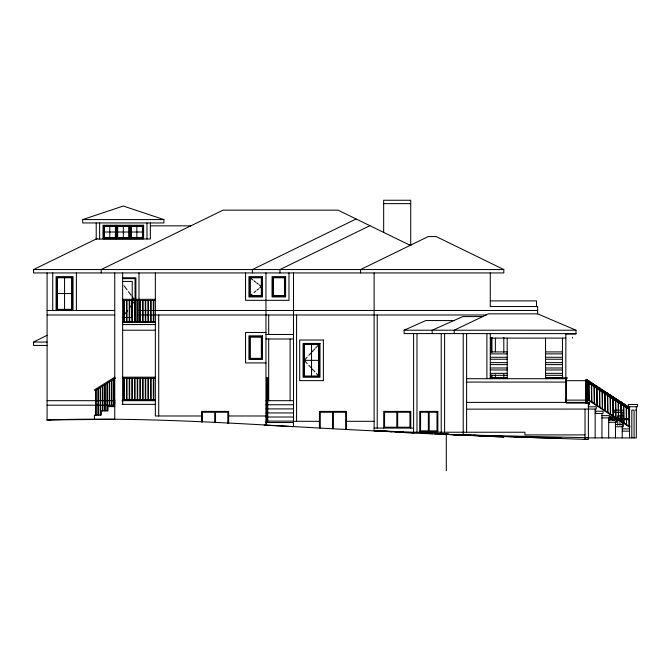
<?xml version="1.0" encoding="UTF-8"?>
<svg xmlns="http://www.w3.org/2000/svg" width="671" height="671" viewBox="0 0 671 671"><rect width="100%" height="100%" fill="white"/><g stroke="black" fill="none" stroke-linecap="round" stroke-linejoin="round"><path stroke-width="1.01" d="M587.41 381.388L587.024 381.984L629.733 409.872M124.697 314.263L127.599 310.388M129.369 308.031L131.164 305.632M132.229 304.215L135.047 300.449L135.047 322.281M307.201 363.556L304.206 360.335L307.201 357.115M308.836 355.353L310.992 353.021M312.174 351.755L314.774 348.954M315.647 348.014L318.868 344.55L304.206 344.55L304.206 376.121L318.868 376.121L318.868 344.55M250.073 295.81L261.355 295.81L261.355 277.769L250.073 277.769L250.073 295.81L252.028 294.208M254.007 292.59L255.877 291.055M256.993 290.14L258.57 288.849M259.585 288.018L261.355 286.567L259.358 285.016M612.925 420.356L615.458 418.561M613.52 420.214L616.095 418.519L629.557 418.519M115.043 378.327L95.047 390.832L94.452 389.868L114.716 377.203L115.135 378.327M47.079 345.431L33.55 345.431L33.55 342.051L47.079 335.282M360.595 272.938L360.595 269.557L428.257 236.553L436.15 236.553L503.812 269.557L503.812 272.938L33.55 272.938L33.55 269.557L97.052 238.582M356.125 218.981L252.422 269.557L252.422 272.938M369.897 225.691L279.958 269.557L279.958 272.938M565.838 378.536L565.838 333.588L575.986 333.613L404.127 333.588L404.127 330.207L425.775 320.562L453.856 320.562M82.692 219.568L123.288 206.039L163.892 219.568L163.892 222.957L82.692 222.957L82.692 219.568L163.892 219.568M47.079 272.938L47.079 419.979L50.828 419.895M47.079 419.937L114.749 419.3L114.749 272.938M561.166 437.861L543.359 437.937L446.299 434.414L448.119 434.414M383.661 203.632L410.719 203.632M150.27 225.833L190.866 225.833M104.139 232.015L115.412 232.015M117.668 232.015L128.949 232.015M131.206 232.015L142.478 232.015M96.054 239.069L150.354 238.985L150.354 222.957M409.084 244.806L411.34 244.806M33.55 269.557L503.812 269.557M122.86 277.769L135.894 277.769L135.894 322.281M122.785 278.616L135.047 278.616L135.047 299.409M122.491 281.434L132.229 281.434L132.229 317.517L122.256 317.517M57.236 293.554L71.889 293.554M122.642 299.333L155.345 299.333M122.642 300.465L155.345 300.465M490.283 300.885L536.515 300.885L536.515 306.53M47.079 310.472L114.749 310.472M138.989 310.472L537.647 310.472M565.67 333.94L575.986 333.94L575.986 330.207L537.647 313.852L488.438 313.852L454.192 330.207L454.192 333.588M47.079 314.984L114.749 314.984M138.989 314.984L486.072 314.984M482.726 316.578L462.805 316.578L432.199 330.207L432.199 333.588M122.642 321.887L155.345 321.887M122.642 322.315L155.345 322.315M122.642 324.571L155.345 324.571M122.642 330.207L155.345 330.207M404.127 330.207L575.986 330.207M265.959 332.472L245.561 332.472L245.561 362.919L265.959 362.919M265.959 334.477L293.495 334.477M490.283 338.1L565.838 338.1M265.959 338.989L293.495 338.989M33.55 342.051L47.079 342.051M490.283 351.914L507.201 351.914M545.54 351.914L562.457 351.914M490.283 353.894L507.201 353.894M545.54 353.894L562.457 353.894M490.283 357.274L507.201 357.274M545.54 357.274L562.457 357.274M490.283 359.245L507.201 359.245M545.54 359.245L562.457 359.245M304.206 360.335L318.868 360.335M490.283 362.634L507.201 362.634M545.54 362.634L562.457 362.634M490.283 364.605L507.201 364.605M545.54 364.605L562.457 364.605M490.283 367.985L507.201 367.985M545.54 367.985L562.457 367.985M490.283 369.964L507.201 369.964M545.54 369.964L562.457 369.964M490.283 373.344L507.201 373.344M545.54 373.344L562.457 373.344M490.283 375.315L507.201 375.315M545.54 375.315L562.457 375.315M122.642 377.194L155.345 377.194M490.283 377.639L507.201 377.647M545.54 377.639L562.457 377.647M565.838 377.647L566.97 377.647L566.97 378.704L466.597 378.704M490.283 377.857L507.201 377.857M545.54 377.857L566.97 377.798M122.642 378.327L155.345 378.327M266.764 378.813L267.754 378.813M585.858 379.543L587.41 379.543L587.41 403.086M585.858 379.971L587.41 379.971M267.05 380.08L267.469 380.08M565.838 380.675L587.41 380.675L629.557 408.194M267.05 381.304L267.469 381.304M267.05 381.522L267.469 381.522M267.05 381.791L267.469 381.791M466.597 382.084L565.838 382.084M267.05 382.671L267.469 382.671M267.05 382.889L267.469 382.889M267.05 383.107L267.469 383.107M267.05 383.326L267.469 383.326M267.05 384.038L267.469 384.038M267.05 384.257L267.469 384.265M267.05 385.406L267.469 385.406M267.05 385.624L267.469 385.632M267.05 386.773L267.469 386.773M267.05 386.991L267.469 386.991M267.05 388.132L267.469 388.132M267.05 388.358L267.469 388.358M267.05 389.499L267.469 389.499M267.05 389.717L267.469 389.717M267.05 390.841L267.469 390.841M267.05 391.059L267.469 391.059M267.05 392.2L267.469 392.2M267.05 392.418L267.469 392.418M267.05 393.533L267.469 393.533M267.05 393.751L267.469 393.751M267.05 394.9L267.469 394.9M267.05 395.118L267.469 395.118M267.05 396.284L267.469 396.284M267.05 396.502L267.469 396.502M266.764 397.869L267.754 397.794M266.764 398.431L267.754 398.431M266.764 398.574L267.754 398.574M266.764 398.918L267.754 398.918M267.05 399.136L267.469 399.136M114.716 399.757L114.749 404.353M122.642 399.748L155.345 399.748M565.838 400.126L585.858 400.126M122.642 400.176L155.345 400.176M267.05 400.361L267.469 400.361M47.079 400.688L114.749 400.688M122.03 400.688L155.345 400.688M265.959 400.688L293.495 400.688M267.05 401.728L267.469 401.728M267.05 401.946L267.469 401.946M466.597 402.382L589.524 402.382L589.524 404.638L588.392 404.638M267.05 403.095L267.469 403.095M589.524 403.086L566.265 403.086L566.265 378.704M267.05 403.313L267.469 403.313M122.03 404.353L155.345 404.353M267.05 404.462L267.469 404.462M267.05 404.68L267.469 404.68M265.959 404.756L293.495 404.756M47.079 405.2L114.749 405.2M267.05 405.829L267.469 405.829M267.05 406.047L267.469 406.047M114.749 406.609L107.981 406.609L107.981 410.837L101.212 410.837L101.212 415.072L94.452 415.072L94.452 419.3M588.392 406.802L596.284 406.802L596.284 409.058L466.597 409.151M267.05 407.188L267.469 407.188M267.05 407.414L267.469 407.414M267.05 408.555L267.469 408.555M267.05 408.773L267.469 408.773M265.959 408.899L293.495 408.899M267.05 409.897L267.469 409.897M267.05 410.115L267.469 410.115M635.479 410.115L636.326 410.115M267.05 411.256L267.469 411.256M595.16 411.214L603.053 411.214L603.053 413.47L595.16 413.47M267.05 411.474L267.469 411.474M267.05 412.59L267.469 412.59M267.05 412.808L267.469 412.808M265.959 412.933L293.495 412.933M267.05 413.957L267.469 413.957M267.05 414.175L267.469 414.175M267.05 415.341L267.469 415.341M601.929 415.634L609.822 415.634L609.822 417.89M621.38 415.752L622.227 415.752M201.585 415.986L155.345 415.986L155.345 272.938M228.652 415.986L265.959 415.986M609.209 416.783L615.458 416.783M265.959 417.018L293.495 417.018M601.929 417.89L615.458 417.907M629.557 419.652L616.095 419.652L616.607 419.316L616.095 418.519M47.079 419.979C162.122 416.146 276.955 426.873 391.83 431.646M608.689 420.054L616.59 420.054L616.59 422.311L608.689 422.311M265.959 421.103L293.495 421.103M293.495 421.313L319.43 421.313M346.496 421.313L374.124 421.313M265.959 422.529L293.495 422.529M621.38 422.504L622.227 422.504M615.458 424.475L623.351 424.475L623.351 426.722L615.458 426.722M264.173 425.154L293.495 426.647L293.495 272.938M374.124 428.081L413.596 428.081M622.227 428.886L629.557 428.886M622.227 431.143L629.557 431.143M450.476 434.414L446.299 434.414L588.392 439.497L588.392 402.382M585.011 434.9L524.923 434.9L524.923 432.233L413.596 432.233L374.124 430.748L374.124 272.938M488.127 435.806L503.812 436.502L503.812 436.997L434.548 433.818M585.011 437.727L588.392 437.727L463.216 434.951L413.596 433.13L374.124 430.757M588.392 437.903L636.326 437.903L636.326 406.727M514.489 436.896L521.963 436.955M380.398 431.025L374.124 430.748L391.906 431.604M382.495 431.118L391.906 431.537M397.131 431.772L403.414 432.049M427.461 433.114L432.694 433.349M443.154 433.81L448.379 434.045M457.798 434.464L466.16 434.833M473.483 435.16L484.99 435.672M396.091 431.805L403.414 432.158M409.687 432.459L413.864 432.661M423.284 433.114L432.694 433.567M437.92 433.827L448.379 434.33M451.516 434.481L503.812 436.997M584.307 439.32L585.909 439.404M394.959 431.805L403.296 432.233M407.456 432.443L413.713 432.761M421.002 433.13L432.459 433.718M409.788 245.15L338.041 210.157L223.007 210.157L101.212 269.557L101.212 272.938M587.41 380.021L629.557 407.565M587.41 380.465L590.849 382.713M592.568 383.829L617.513 400.117M619.232 401.241L627.838 406.861M587.41 382.017L594.288 386.513M596.007 387.637L629.205 409.31M587.41 398.985L630.119 426.865M587.41 399.656L629.557 427.167M623.426 422.495L623.854 422.78M626.11 424.24L626.529 424.525M628.786 425.993L629.205 426.278M612.715 415.5L613.135 415.785M615.391 417.245L615.819 417.53M618.075 418.998L618.494 419.283M620.75 420.742L621.17 421.027M599.32 406.76L599.748 407.037M602.004 408.505L602.424 408.79M604.68 410.258L605.099 410.535M607.356 412.002L607.783 412.288M610.04 413.747L610.459 414.032M588.61 399.765L589.037 400.042M591.285 401.51L591.713 401.795M593.969 403.263L594.389 403.539M596.645 405.007L597.073 405.292M250.073 277.769L252.766 279.874M253.89 280.746L255.71 282.172M256.616 282.868L258.377 284.252M308.836 365.318L310.992 367.649M312.334 369.084L314.867 371.818M316.435 373.504L318.868 376.121M124.026 285.729L127.096 289.838M128.421 291.608L131.164 295.265M132.229 296.683L134.485 299.694M586.857 380.675L587.075 389.625L586.756 380.675M634.07 437.903L634.07 410.115L631.814 410.115L631.814 437.903M629.557 406.727L629.557 437.903M622.227 412.363L622.227 437.903M619.97 425.171L619.97 415.752L617.714 415.752L617.714 425.171M615.458 412.363L615.458 419.685M615.458 421.497L615.458 437.903M614.611 417.907L614.611 419.895M614.191 417.907L614.191 419.895M612.355 417.907L612.355 419.895M611.935 417.907L611.935 419.895M610.098 417.907L610.098 419.895M609.671 417.907L609.671 419.895M608.689 417.89L608.689 437.903M601.929 413.47L601.929 437.903M595.605 411.214L595.605 413.47M595.16 409.058L595.16 437.903M587.175 381.707L587.175 403.086M587.033 381.707L587.033 403.086M586.001 399.279L586.001 403.086M585.909 380.675L585.858 403.086M585.808 380.675L585.808 403.086M585.011 409.151L585.011 439.371M572.438 337.32L572.438 338.1M565.838 378.704L565.838 402.382M562.457 338.1L562.457 378.704M545.54 338.1L545.54 378.704M537.647 313.852L537.647 306.53L490.283 306.53L490.283 272.938M507.201 338.1L507.201 378.704M503.812 337.404L503.812 352.334M503.812 374.284L503.812 378.595M495.357 338.243L495.357 351.789M495.357 374.72L495.357 377.848M491.969 337.404L491.969 352.334M491.969 375.064L491.969 378.134M491.13 338.268L491.13 351.461M491.13 375.039L491.13 378.134M490.845 337.538L490.845 352.2M490.283 333.588L490.283 378.704M486.894 333.588L486.894 378.704M466.597 333.588L466.597 432.233M463.216 333.588L463.216 434.951M446.299 433.743L446.299 470.748M444.605 333.588L444.605 432.233M441.224 333.588L441.224 434.137M416.976 333.588L416.976 432.233M413.596 333.588L413.596 433.13M410.719 245.603L410.719 200.252L383.661 200.252L383.661 232.401M410.778 428.081L410.778 411.407L383.711 411.407L383.711 428.081M377.228 314.984L377.228 428.081M346.496 429.339L346.496 411.407L319.43 411.407L319.43 427.964M345.649 429.297L345.649 412.254L333.386 412.254L333.386 428.677M332.539 428.626L332.539 412.254L320.277 412.254L320.277 428.006M311.537 344.55L311.537 376.121M296.59 314.984L296.59 421.313M290.107 338.989L290.107 400.688M288.983 272.938L288.983 300.323L245.561 300.323L245.561 272.938M268.685 314.984L268.685 334.477M268.685 338.989L268.685 400.688M267.754 421.874L267.754 377.689L266.764 377.689L266.764 421.874M266.404 422.277L266.404 425.196M265.959 272.938L265.959 425.154M228.652 423.351L228.652 411.407L201.585 411.407L201.585 421.975M227.805 423.351L227.805 412.254L215.534 412.254L215.534 422.68M214.695 422.638L214.695 412.254L202.424 412.254L202.424 422.017M158.725 314.984L158.725 415.986M153.76 300.465L153.76 321.887M153.76 378.327L153.76 399.748M153.34 300.465L153.34 321.887M153.34 378.327L153.34 399.748M151.084 300.465L151.084 321.887M151.084 378.327L151.084 399.748M150.656 300.465L150.656 321.887M150.656 378.327L150.656 399.748M148.408 300.465L148.408 321.887M148.408 378.327L148.408 399.748M147.981 300.465L147.981 321.887M147.981 378.327L147.981 399.748M146.991 222.957L146.991 238.985M145.724 300.465L145.724 321.887M145.724 378.327L145.724 399.748M145.305 300.465L145.305 321.887M145.305 378.327L145.305 399.748M143.049 300.465L143.049 321.887M143.049 378.327L143.049 399.748M142.621 300.465L142.621 321.887M142.621 378.327L142.621 399.748M140.373 300.465L140.373 321.887M140.373 378.327L140.373 399.748M139.945 300.465L139.945 321.887M139.945 378.327L139.945 399.748M138.989 272.938L138.989 322.281M137.689 300.465L137.689 321.887M137.689 378.327L137.689 399.748M137.27 300.465L137.27 321.887M137.27 378.327L137.27 399.748M136.842 226.379L136.842 237.66M135.014 378.327L135.014 399.748M134.594 300.465L134.594 321.887M134.594 378.327L134.594 399.748M132.338 300.465L132.338 321.887M132.338 378.327L132.338 399.748M131.91 300.465L131.91 321.887M131.91 378.327L131.91 399.748M130.073 225.255L130.073 238.784M129.654 300.465L129.654 321.887M129.654 378.327L129.654 399.748M129.235 300.465L129.235 321.887M129.235 378.327L129.235 399.748M126.978 300.465L126.978 321.887M126.978 378.327L126.978 399.748M126.559 300.465L126.559 321.887M126.559 378.327L126.559 399.748M124.303 300.465L124.303 321.887M124.303 378.327L124.303 399.748M123.875 300.465L123.875 321.887M123.875 378.327L123.875 399.748M123.313 226.379L123.313 237.66M122.642 272.938L122.642 404.353M116.544 225.255L116.544 238.784M114.179 378.863L114.179 406.609M113.76 379.132L113.76 406.609M111.931 380.281L111.931 406.609M111.503 380.541L111.503 406.609M109.776 226.379L109.776 237.66M109.675 381.69L109.675 406.609M109.247 381.95L109.247 406.609M107.419 383.099L107.419 410.837M106.991 383.359L106.991 410.837M105.162 384.508L105.162 410.837M104.735 384.768L104.735 410.837M102.906 385.917L102.906 410.837M102.478 386.177L102.478 410.837M100.65 387.326L100.65 415.072M100.231 387.586L100.231 415.072M99.627 222.957L99.627 238.985M98.394 388.735L98.394 415.072M97.974 388.995L97.974 415.072M96.221 222.957L96.221 239.622M96.138 390.145L96.138 415.072M95.718 390.413L95.718 415.072M76.402 272.938L76.402 310.472M73.022 310.472L73.022 276.637L56.104 276.637L56.104 310.472M64.559 277.769L64.559 309.348M52.724 272.938L52.724 310.472M143.611 225.255L103.007 225.255L103.007 238.784L143.611 238.784L143.611 225.255M115.697 226.102L103.854 226.102L103.854 237.937L115.697 237.937L115.697 226.102M129.226 226.102L117.391 226.102L117.391 237.937L129.226 237.937L129.226 226.102M142.764 226.102L130.92 226.102L130.92 237.937L142.764 237.937L142.764 226.102M115.412 226.379L104.139 226.379L104.139 237.66L115.412 237.66L115.412 226.379M128.949 226.379L117.668 226.379L117.668 237.66L128.949 237.66L128.949 226.379M142.478 226.379L131.206 226.379L131.206 237.66L142.478 237.66L142.478 226.379M262.478 276.637L248.949 276.637L248.949 296.943L262.478 296.943L262.478 276.637M285.594 276.637L272.065 276.637L272.065 296.943L285.594 296.943L285.594 276.637M72.174 277.484L56.951 277.484L56.951 309.625L72.174 309.625L72.174 277.484M261.631 277.484L249.797 277.484L249.797 296.096L261.631 296.096L261.631 277.484M284.756 277.484L272.912 277.484L272.912 296.096L284.756 296.096L284.756 277.484M71.889 277.769L57.236 277.769L57.236 309.348L71.889 309.348L71.889 277.769M284.47 277.769L273.189 277.769L273.189 295.81L284.47 295.81L284.47 277.769M262.478 335.852L248.949 335.852L248.949 359.471L262.478 359.471L262.478 335.852M261.631 336.699L249.797 336.699L249.797 358.624L261.631 358.624L261.631 336.699M261.355 336.985L250.073 336.985L250.073 358.348L261.355 358.348L261.355 336.985M323.38 340.038L299.694 340.038L299.694 380.633L323.38 380.633L323.38 340.038M319.992 343.418L303.074 343.418L303.074 377.253L319.992 377.253L319.992 343.418M319.144 344.265L303.921 344.265L303.921 376.406L319.144 376.406L319.144 344.265M267.469 379.861L267.05 379.861L267.05 415.559L267.469 415.559L267.469 379.861M637.45 404.47L628.425 404.47L628.425 406.727L637.45 406.727L637.45 404.47M623.351 410.115L614.334 410.115L614.334 412.363L623.351 412.363L623.351 410.115M437.844 411.407L419.727 411.407L419.727 431.705L437.844 431.705L437.844 411.407M396.821 412.254L384.558 412.254L384.558 427.234L396.821 427.234L396.821 412.254M409.931 412.254L397.668 412.254L397.668 427.234L409.931 427.234L409.931 412.254M428.358 412.254L420.574 412.254L420.574 430.857L428.358 430.857L428.358 412.254M436.997 412.254L429.205 412.254L429.205 430.857L436.997 430.857L436.997 412.254M589.037 381.103L588.61 380.834L589.037 400.159L589.037 381.103M591.713 382.856L591.285 382.579L591.713 401.946L591.713 382.856M594.389 384.6L593.969 384.332L594.389 403.724L594.389 384.6M597.073 386.353L596.645 386.077L597.073 405.51L597.073 386.353M599.748 388.098L599.32 387.821L599.748 407.297L599.748 388.098M602.424 389.851L602.004 389.574L602.424 409.084L602.424 389.851M605.099 391.596L604.68 391.319L605.099 410.87L605.099 391.596M607.783 393.349L607.356 393.072L607.783 412.657L607.783 393.349M610.459 395.093L610.04 394.816L610.459 414.443L610.459 395.093M613.135 396.846L612.715 396.569L613.135 416.23L613.135 396.846M615.819 398.591L615.391 398.314L615.819 418.008L615.819 398.591M618.494 400.344L618.075 400.067L618.494 419.794L618.494 400.344M621.17 402.088L620.75 401.812L621.17 421.581L621.17 402.088M623.854 403.841L623.426 403.565L623.854 423.367L623.854 403.841M626.529 405.586L626.11 405.309L626.529 425.154L626.529 405.586M629.205 407.339L628.786 407.062L629.205 426.941L629.205 407.339"/></g></svg>
